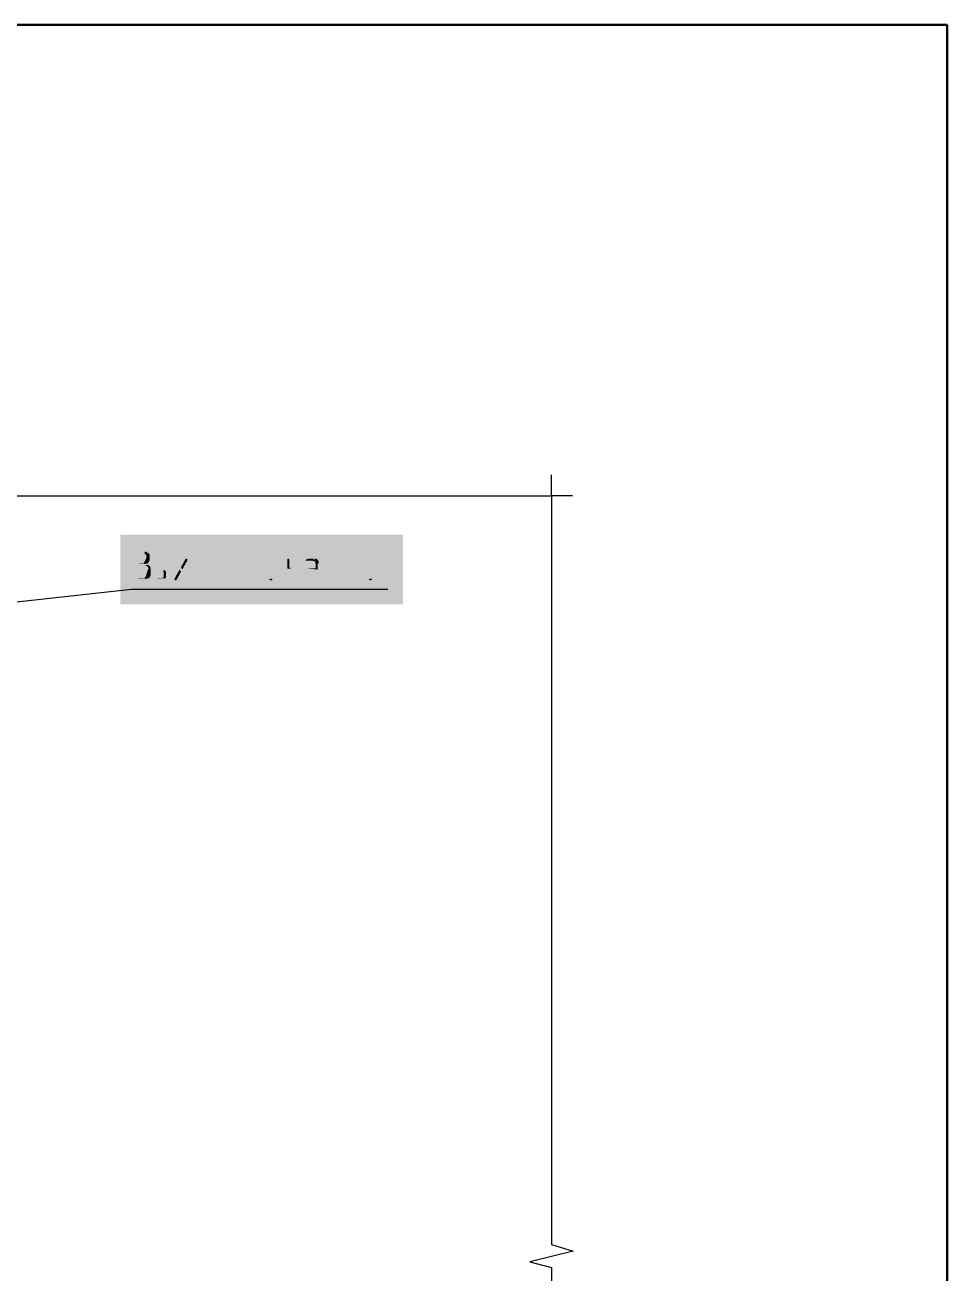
# Model space of a CAD drawing. Header units: millimetres. Extents: x -211 to 10565, y -2293 to 2244.
# Drawn here: x 4217.5 to 4323.4, y 112.8 to 256.3 of the extents above; entities that cross this region are included whole.
import ezdxf

# ---------------------------------------------------------------- set-up
doc = ezdxf.new("R2010")
doc.units = ezdxf.units.MM
doc.layers.add('PDF _Геометрия', color=7, linetype='Continuous')
doc.layers.add('PDF _Сплошная заливка', color=7, linetype='Continuous')

msp = doc.modelspace()

# ---------------------------------------------------------------- hatches: boundary and pattern name
at = {"layer": 'PDF _Сплошная заливка', "transparency": 33554559}
for points in [[(4231.04, 195.91), (4230.28, 195.91), (4230.2, 195.86), (4230.18, 195.78), (4230.18, 192.52), (4230.22, 192.44), (4230.3, 192.42), (4231.25, 192.42), (4231.34, 192.44), (4231.42, 192.46), (4231.51, 192.52), (4231.59, 192.56), (4231.68, 192.65), (4230.43, 192.67), (4230.43, 194.15), (4231.17, 194.15), (4231.68, 194.21), (4231.59, 194.28), (4231.51, 194.32), (4231.53, 194.34), (4230.43, 194.4), (4230.43, 195.65), (4231.04, 195.65), (4231.57, 195.67), (4231.51, 195.74), (4231.42, 195.8), (4231.34, 195.84), (4231.23, 195.89), (4231.15, 195.89)], [(4239.63, 195.91), (4238.75, 195.91), (4238.66, 195.86), (4238.64, 195.78), (4238.66, 195.7), (4238.77, 195.65), (4239.63, 195.65), (4239.72, 195.63), (4239.8, 195.59), (4239.87, 195.5), (4239.89, 195.4), (4239.89, 194.91), (4239.13, 194.91), (4239.04, 194.89), (4238.94, 194.87), (4238.85, 194.83), (4238.79, 194.76), (4238.72, 194.68), (4239.89, 194.66), (4239.89, 192.92), (4239.87, 192.82), (4239.8, 192.73), (4239.72, 192.69), (4239.63, 192.67), (4239.13, 192.67), (4238.72, 192.65), (4238.79, 192.56), (4238.85, 192.5), (4238.94, 192.46), (4239.04, 192.42), (4239.74, 192.42), (4239.91, 192.5), (4239.99, 192.56), (4240.04, 192.63), (4240.1, 192.71), (4240.12, 192.82), (4240.12, 195.5), (4240.1, 195.59), (4240.06, 195.67), (4239.91, 195.82), (4239.82, 195.86), (4239.72, 195.89)], [(4254.57, 195.91), (4253.68, 195.91), (4253.6, 195.86), (4253.58, 195.78), (4253.6, 195.7), (4253.71, 195.65), (4254.57, 195.65), (4254.66, 195.63), (4254.74, 195.59), (4254.81, 195.5), (4254.83, 195.4), (4254.83, 194.91), (4254.07, 194.91), (4253.98, 194.89), (4253.88, 194.87), (4253.79, 194.83), (4253.73, 194.76), (4253.66, 194.68), (4254.83, 194.66), (4254.83, 192.92), (4254.81, 192.82), (4254.74, 192.73), (4254.66, 192.69), (4254.57, 192.67), (4254.07, 192.67), (4253.66, 192.65), (4253.73, 192.56), (4253.79, 192.5), (4253.88, 192.46), (4253.98, 192.42), (4254.68, 192.42), (4254.85, 192.5), (4254.93, 192.56), (4254.98, 192.63), (4255.04, 192.71), (4255.06, 192.82), (4255.06, 195.5), (4255.04, 195.59), (4255, 195.67), (4254.85, 195.82), (4254.76, 195.86), (4254.66, 195.89)], [(4232.55, 194.91), (4232.46, 194.87), (4232.42, 194.79), (4232.42, 192.52), (4232.46, 192.44), (4232.55, 192.42), (4233.27, 192.42), (4233.43, 192.5), (4233.52, 192.56), (4233.58, 192.63), (4232.67, 192.67), (4232.67, 193.54), (4233.16, 193.54), (4233.58, 193.56), (4233.52, 193.64), (4233.43, 193.71), (4233.35, 193.75), (4233.27, 193.77), (4233.16, 193.79), (4232.67, 193.79), (4232.67, 194.79), (4232.63, 194.87)], [(4234.03, 194.91), (4233.94, 194.87), (4233.9, 194.79), (4233.9, 192.52), (4233.94, 192.44), (4234.03, 192.42), (4234.11, 192.44), (4234.13, 192.46), (4234.15, 192.54), (4234.15, 194.79), (4234.11, 194.87)], [(4234.77, 194.91), (4234.66, 194.87), (4234.64, 194.79), (4234.64, 194.72), (4235.23, 193.66), (4235.38, 193.41), (4235.89, 192.48), (4235.91, 192.46), (4235.99, 192.42), (4236.1, 192.46), (4236.12, 192.54), (4236.12, 192.61), (4235.53, 193.66), (4235.38, 193.92), (4234.87, 194.85), (4234.85, 194.87)], [(4235.99, 194.91), (4235.93, 194.89), (4235.89, 194.85), (4235.38, 193.92), (4235.53, 193.66), (4236.12, 194.72), (4236.12, 194.79), (4236.1, 194.87)], [(4236.71, 194.68), (4236.63, 194.51), (4236.63, 192.82), (4236.65, 192.73), (4236.71, 192.63), (4237.12, 192.67), (4237.03, 192.69), (4236.95, 192.73), (4236.88, 192.82), (4236.88, 194.51), (4236.95, 194.57), (4237.03, 194.64), (4237.12, 194.66), (4237.62, 194.66)], [(4237.62, 194.91), (4237.12, 194.91), (4237.01, 194.89), (4236.93, 194.87), (4236.84, 194.83), (4236.76, 194.74), (4236.71, 194.68), (4237.62, 194.66), (4237.71, 194.64), (4237.79, 194.57), (4237.86, 194.51), (4237.88, 194.4), (4237.88, 192.92), (4237.86, 192.82), (4237.79, 192.73), (4237.71, 192.69), (4237.62, 192.67), (4237.12, 192.67), (4236.71, 192.63), (4236.84, 192.5), (4237.01, 192.42), (4237.71, 192.42), (4237.81, 192.46), (4237.9, 192.5), (4237.98, 192.56), (4238.03, 192.63), (4238.09, 192.71), (4238.11, 192.82), (4238.11, 194.51), (4238.09, 194.59), (4238.05, 194.68), (4237.98, 194.76), (4237.9, 194.83), (4237.81, 194.87), (4237.73, 194.89)], [(4238.72, 194.68), (4238.64, 194.51), (4238.64, 192.82), (4238.66, 192.73), (4238.72, 192.65), (4239.13, 192.67), (4239.04, 192.69), (4238.96, 192.73), (4238.89, 192.82), (4238.89, 194.51), (4238.96, 194.57), (4239.04, 194.64), (4239.13, 194.66), (4239.89, 194.66)], [(4242.24, 194.91), (4242.15, 194.87), (4242.11, 194.79), (4242.11, 192.54), (4242.15, 192.44), (4242.24, 192.42), (4242.32, 192.44), (4242.32, 192.46), (4242.36, 192.54), (4242.36, 193.54), (4243.36, 193.54), (4242.36, 193.79), (4242.36, 194.79), (4242.32, 194.87)], [(4243.46, 194.91), (4243.38, 194.87), (4243.36, 194.79), (4243.36, 193.79), (4242.36, 193.79), (4243.36, 193.54), (4243.36, 192.54), (4243.38, 192.44), (4243.46, 192.42), (4243.57, 192.44), (4243.57, 192.46), (4243.59, 192.54), (4243.59, 194.79), (4243.55, 194.87)], [(4244.21, 194.68), (4244.12, 194.51), (4244.12, 192.82), (4244.14, 192.73), (4244.21, 192.63), (4244.33, 192.5), (4244.5, 192.42), (4245.14, 192.42), (4245.24, 192.44), (4245.33, 192.46), (4245.41, 192.52), (4245.47, 192.58), (4245.86, 192.61), (4245.77, 192.65), (4244.61, 192.67), (4244.52, 192.69), (4244.44, 192.73), (4244.37, 192.82), (4244.37, 194.51), (4244.44, 194.57), (4244.52, 194.64), (4244.61, 194.66), (4245.37, 194.66)], [(4245.47, 194.91), (4244.61, 194.91), (4244.5, 194.89), (4244.42, 194.87), (4244.33, 194.83), (4244.25, 194.74), (4244.21, 194.68), (4245.37, 194.66), (4245.37, 192.92), (4245.35, 192.82), (4245.28, 192.73), (4245.2, 192.69), (4245.11, 192.67), (4244.61, 192.67), (4245.77, 192.65), (4245.73, 192.69), (4245.64, 192.75), (4245.62, 192.82), (4245.6, 192.92), (4245.6, 194.81), (4245.58, 194.87)], [(4247.72, 194.91), (4247.63, 194.87), (4247.59, 194.79), (4247.59, 193.94), (4247.61, 193.83), (4247.68, 193.75), (4248.08, 193.79), (4247.99, 193.81), (4247.91, 193.85), (4247.84, 193.94), (4247.84, 194.79), (4247.8, 194.87)], [(4248.95, 194.91), (4248.86, 194.87), (4248.84, 194.79), (4248.84, 193.79), (4248.08, 193.79), (4247.68, 193.75), (4247.8, 193.62), (4247.89, 193.58), (4247.97, 193.54), (4248.84, 193.54), (4248.84, 192.52), (4248.86, 192.44), (4248.95, 192.42), (4249.05, 192.44), (4249.05, 192.46), (4249.07, 192.54), (4249.07, 194.79), (4249.03, 194.87)], [(4249.69, 194.68), (4249.6, 194.51), (4249.6, 192.82), (4249.62, 192.71), (4249.69, 192.63), (4249.81, 192.5), (4249.9, 192.46), (4250, 192.42), (4250.98, 192.42), (4251.06, 192.46), (4251.08, 192.54), (4251.04, 192.63), (4250.96, 192.67), (4250.09, 192.67), (4250, 192.69), (4249.92, 192.73), (4249.85, 192.82), (4249.85, 193.54), (4251, 193.54), (4251.06, 193.58), (4251.08, 193.66), (4249.85, 193.79), (4249.85, 194.51), (4249.92, 194.57), (4250, 194.64), (4250.09, 194.66), (4250.6, 194.66)], [(4252.58, 194.91), (4251.7, 194.91), (4251.61, 194.87), (4251.59, 194.79), (4251.59, 191.55), (4251.63, 191.46), (4251.72, 191.42), (4251.8, 191.46), (4251.84, 191.55), (4251.84, 192.42), (4252.69, 192.42), (4252.86, 192.5), (4252.94, 192.56), (4252.99, 192.63), (4251.84, 192.67), (4251.84, 194.66), (4252.58, 194.66), (4252.99, 194.68), (4252.92, 194.76), (4252.86, 194.83), (4252.78, 194.87), (4252.69, 194.89)], [(4252.99, 194.68), (4252.58, 194.66), (4252.67, 194.64), (4252.75, 194.57), (4252.82, 194.51), (4252.84, 194.4), (4252.84, 192.92), (4252.82, 192.82), (4252.75, 192.73), (4252.67, 192.69), (4252.58, 192.67), (4251.84, 192.67), (4252.99, 192.63), (4253.05, 192.71), (4253.07, 192.82), (4253.07, 194.51), (4253.05, 194.59)], [(4253.66, 194.68), (4253.58, 194.51), (4253.58, 192.82), (4253.6, 192.73), (4253.66, 192.65), (4254.07, 192.67), (4253.98, 192.69), (4253.9, 192.73), (4253.83, 192.82), (4253.83, 194.51), (4253.9, 194.57), (4253.98, 194.64), (4254.07, 194.66), (4254.83, 194.66)], [(4255.65, 194.68), (4255.57, 194.51), (4255.57, 192.82), (4255.59, 192.73), (4255.65, 192.63), (4255.78, 192.5), (4255.95, 192.42), (4256.58, 192.42), (4256.69, 192.44), (4256.77, 192.46), (4256.86, 192.52), (4256.92, 192.58), (4257.3, 192.61), (4257.22, 192.65), (4256.05, 192.67), (4255.97, 192.69), (4255.89, 192.73), (4255.82, 192.82), (4255.82, 194.51), (4255.89, 194.57), (4255.97, 194.64), (4256.05, 194.66), (4256.82, 194.66)], [(4256.92, 194.91), (4256.05, 194.91), (4255.95, 194.89), (4255.86, 194.87), (4255.78, 194.83), (4255.7, 194.74), (4255.65, 194.68), (4256.82, 194.66), (4256.82, 192.92), (4256.8, 192.82), (4256.73, 192.73), (4256.65, 192.69), (4256.56, 192.67), (4256.05, 192.67), (4257.22, 192.65), (4257.18, 192.69), (4257.09, 192.75), (4257.07, 192.82), (4257.05, 192.92), (4257.05, 194.81), (4257.03, 194.87)], [(4257.68, 194.91), (4257.6, 194.87), (4257.56, 194.79), (4257.56, 192.52), (4257.6, 192.44), (4257.68, 192.42), (4257.77, 192.44), (4257.77, 192.46), (4257.81, 192.54), (4257.81, 193.35), (4258.07, 193.64), (4257.81, 193.73), (4257.81, 194.79), (4257.77, 194.87)], [(4258.93, 194.91), (4258.91, 194.91), (4258.83, 194.87), (4257.81, 193.73), (4258.07, 193.64), (4258.83, 192.48), (4258.87, 192.44), (4258.91, 192.42), (4259.02, 192.46), (4259.04, 192.54), (4259.04, 192.61), (4258.26, 193.85), (4259.02, 194.7), (4259.06, 194.79), (4259.02, 194.87)], [(4233.58, 193.56), (4233.16, 193.54), (4233.27, 193.52), (4233.33, 193.47), (4233.39, 193.39), (4233.41, 193.28), (4233.41, 192.92), (4233.39, 192.82), (4233.33, 192.73), (4233.27, 192.69), (4233.16, 192.67), (4232.67, 192.67), (4233.58, 192.63), (4233.62, 192.71), (4233.67, 192.92), (4233.67, 193.28), (4233.65, 193.39), (4233.62, 193.47)], [(4235.23, 193.66), (4234.64, 192.61), (4234.64, 192.54), (4234.66, 192.46), (4234.77, 192.42), (4234.83, 192.44), (4234.87, 192.48), (4235.38, 193.41)], [(4245.86, 192.61), (4245.47, 192.58), (4245.58, 192.48), (4245.62, 192.46), (4245.71, 192.42), (4245.75, 192.42), (4245.83, 192.44), (4245.88, 192.54)], [(4257.3, 192.61), (4256.92, 192.58), (4257.03, 192.48), (4257.07, 192.46), (4257.16, 192.42), (4257.2, 192.42), (4257.28, 192.44), (4257.32, 192.54)]]:
    msp.add_hatch(color=256, dxfattribs=at).paths.add_polyline_path(points)
h = msp.add_hatch(color=256, dxfattribs=at)
h.paths.add_polyline_path([(4231.57, 195.67), (4231.04, 195.65), (4231.15, 195.65), (4231.23, 195.61)], flags=0)
h.paths.add_polyline_path([(4231.53, 195.15), (4231.53, 194.81)], flags=0)
h.paths.add_polyline_path([(4231.15, 194.4), (4230.43, 194.4), (4231.53, 194.34), (4231.61, 194.43), (4231.68, 194.51), (4231.72, 194.57), (4231.74, 194.62), (4231.76, 194.7), (4231.78, 194.81), (4231.78, 195.31), (4231.74, 195.44), (4231.7, 195.53), (4231.64, 195.61)], flags=0)
h = msp.add_hatch(color=256, dxfattribs=at)
h.paths.add_polyline_path([(4231.68, 194.21), (4231.17, 194.15), (4231.25, 194.15), (4231.34, 194.13), (4231.45, 194.07), (4231.51, 194), (4231.57, 193.94), (4231.64, 193.85), (4231.66, 193.75), (4231.66, 193.05)], flags=0)
h.paths.add_polyline_path([(4231.28, 192.67), (4230.43, 192.67), (4231.68, 192.65), (4231.74, 192.71), (4231.81, 192.8), (4231.89, 192.97), (4231.91, 193.07), (4231.91, 193.77), (4231.89, 193.85), (4231.85, 193.96), (4231.81, 194.04), (4231.74, 194.13)], flags=0)
h = msp.add_hatch(color=256, dxfattribs=at)
h.paths.add_polyline_path([(4250.6, 194.91), (4250.09, 194.91), (4249.98, 194.89), (4249.9, 194.87), (4249.81, 194.83), (4249.73, 194.74), (4249.69, 194.68), (4250.6, 194.66), (4250.68, 194.64), (4250.76, 194.57), (4250.83, 194.51), (4250.85, 194.4), (4250.85, 193.79), (4249.85, 193.79), (4251.08, 193.66), (4251.08, 194.4)], flags=0)
h.paths.add_polyline_path([(4250.79, 194.87), (4250.7, 194.89)], flags=0)

# ---------------------------------------------------------------- linework, layer by layer
at = {"layer": 'PDF _Геометрия', "lineweight": 50}
msp.add_lwpolyline([(3928.36, -30.66), (3928.36, 256.26), (4323.43, 256.26), (4323.43, -30.66)], close=True, dxfattribs=at)
at = {"layer": 'PDF _Геометрия', "lineweight": 25}
for points in [[(4280.39, 202.13), (4277.96, 202.13), (4277.96, 204.56)], [(4205.78, 202.13), (4277.96, 202.13), (4277.96, 116.07), (4280.45, 115.33), (4275.46, 114.1), (4277.96, 113.42), (4277.96, 27.3), (4205.78, 27.3), (4205.06, 24.8), (4203.83, 29.82), (4203.15, 27.3), (4130.93, 27.3), (4130.93, 113.42), (4128.42, 114.1), (4133.43, 115.33), (4130.93, 116.07), (4130.93, 202.13), (4203.15, 202.13)], [(4207.05, 188.9), (4229.71, 191.42), (4259.17, 191.42)]]:
    msp.add_lwpolyline(points, dxfattribs=at)
at = {"layer": 'PDF _Геометрия', "color": 1, "lineweight": 50}
for points in [[(4231.23, 195.61), (4231.45, 195.51), (4231.55, 195.4), (4231.53, 195.15)], [(4231.53, 194.81), (4231.48, 194.56), (4231.36, 194.5), (4231.15, 194.4)], [(4251.08, 194.4), (4251.11, 194.6), (4250.97, 194.8), (4250.79, 194.87)], [(4231.66, 193.05), (4231.62, 192.82), (4231.46, 192.76), (4231.28, 192.67)]]:
    msp.add_open_spline(points, degree=3, dxfattribs=at)
at = {"layer": 'PDF _Сплошная заливка', "color": 7, "lineweight": 50, "true_color": 0xffffff, "transparency": 33554559}
for points in [[(4228.42, 197.66), (4228.42, 189.66), (4260.92, 197.66)], [(4228.42, 189.66), (4260.92, 197.66), (4260.92, 189.66)]]:
    msp.add_solid(points, dxfattribs=at)

doc.saveas('drawing.dxf')
